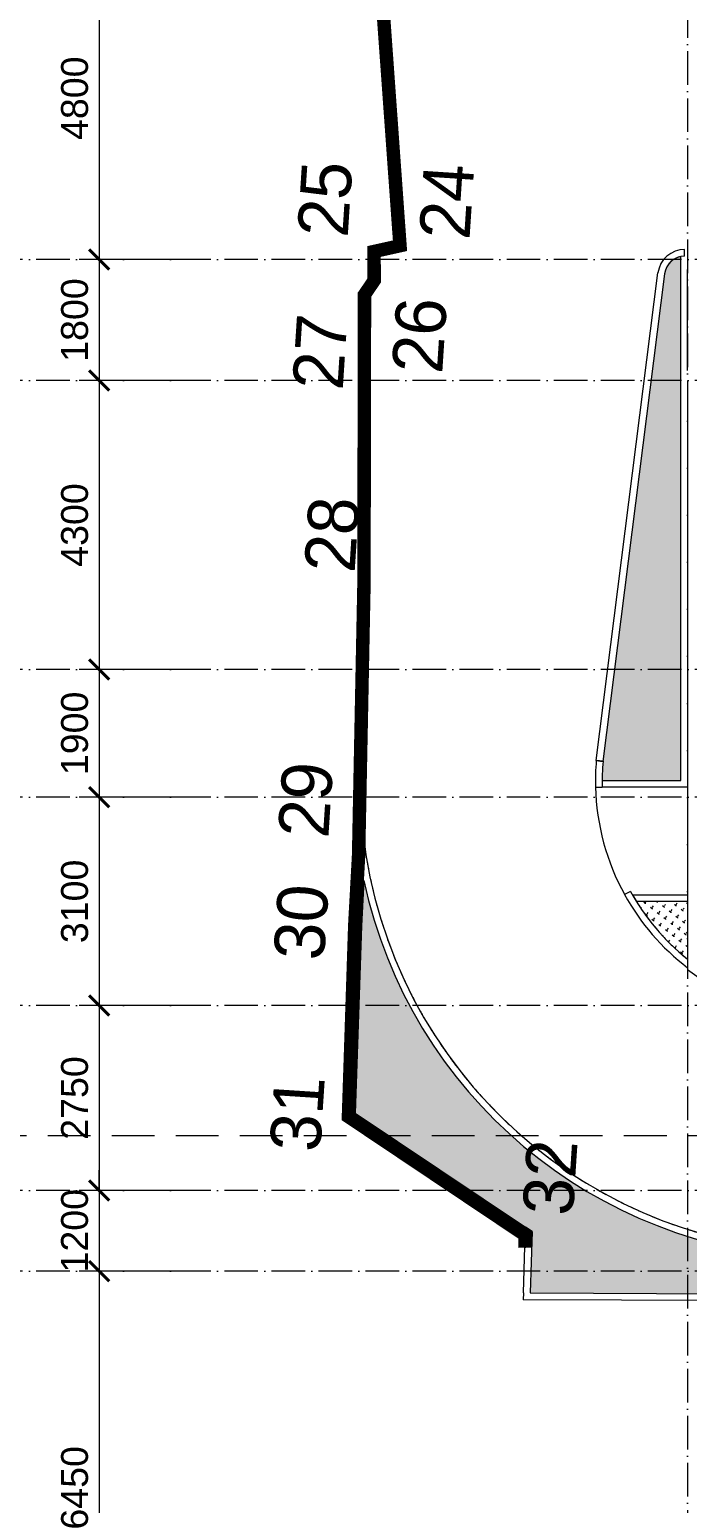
# Model space of a CAD drawing. Header units: millimetres. Extents: x -55734 to 110735, y -16086 to 119028.
# Drawn here: x -18289 to -8499, y 14442 to 36373 of the extents above; entities that cross this region are included whole.
import ezdxf
from ezdxf.xclip import XClip

# ---------------------------------------------------------------- set-up
doc = ezdxf.new("R2010")
doc.units = ezdxf.units.MM
doc.header["$XCLIPFRAME"] = 0
for name, pattern in [('20180221 BF$0$DASHDOT', [1, 0.5, -0.25, 0, -0.25]), ('Grid Line', [14, 10, -2, 0, -2]), ('HIDDEN2', [4.7625, 3.175, -1.5875])]:
    doc.linetypes.add(name, pattern=pattern)
doc.layers.add('20180221 BF$0$10', color=1, linetype='Continuous')
doc.layers.add('20180221 BF$0$sohieu_diem', color=2, linetype='Continuous')
for name, color, linetype, lineweight in [('20180221 BF$0$setback', 1, 'Continuous', 13), ('A-FLOR-PATT', 8, 'Continuous', 9), ('DIM', 1, 'Continuous', 5), ('KI-HIEU-1', 151, 'Continuous', 9), ('NET THAY 2', 55, 'Continuous', 5), ('NET-THAY', 2, 'Continuous', 9), ('TRUC', 225, 'Continuous', 5)]:
    doc.layers.add(name, color=color, linetype=linetype, lineweight=lineweight)
doc.styles.add('20180221 BF$0$VAPTIMN', font='VAPTIMB.TTF')
doc.styles.add('TA1', font='arial.ttf')
doc.dimstyles.new('D_200_KTx2', dxfattribs={"dimtxt": 400, "dimasz": 300, "dimexe": 300, "dimexo": 300, "dimgap": 160, "dimtad": 1, "dimdec": 0, "dimzin": 9, "dimtxsty": 'TA1', "dimblk": 'ARCHTICK', "dimcen": 1, "dimdle": 300, "dimclrd": 256, "dimclre": 256, "dimclrt": 7, "dimadec": 0, "dimazin": 0, "dimtfac": 1, "dimtdec": 0, "dimtix": 1, "dimtmove": 1, "dimatfit": 3, "dimldrblk": 'ARCHTICK', "dimfxl": 1, "dimtolj": 1, "dimtzin": 0, "dimlwd": -1, "dimlwe": -1, "dimarcsym": 0})

# ---------------------------------------------------------------- blocks, each defined once
blk = doc.blocks.new('_ARCHTICK')
at = {"color": 0, "linetype": 'ByBlock', "const_width": 0.15}
blk.add_lwpolyline([(-0.5, -0.5), (0.5, 0.5)], dxfattribs=at)
blk = doc.blocks.new('*D160')
at = {"layer": 'Defpoints', "color": 0, "transparency": 16777216}
for p in [(-15752, 37750), (-17252, 32950), (-15752, 32950)]:
    blk.add_point(p, dxfattribs=at)
at = {"layer": 'DIM', "transparency": 16777216}
for p, q in [((-17252, 38050), (-17252, 32650)), ((-16052, 37750), (-17552, 37750)), ((-16052, 32950), (-17552, 32950))]:
    blk.add_line(p, q, dxfattribs=at)
at = {"layer": 'DIM', "transparency": 16777216, "xscale": 300, "yscale": 300, "zscale": 300}
for p, rotation in [((-17252, 37750), 90), ((-17252, 32950), 270)]:
    blk.add_blockref('_ARCHTICK', p, dxfattribs=dict(at, rotation=rotation))
at = {"layer": 'DIM', "color": 7, "transparency": 16777216, "insert": (-17616, 35350), "char_height": 400, "attachment_point": 5, "rotation": 90, "style": 'TA1'}
blk.add_mtext('\\A1;4800', dxfattribs=at)
blk = doc.blocks.new('*D161')
at = {"layer": 'Defpoints', "color": 0, "transparency": 16777216}
for p in [(-15752, 32950), (-17252, 31150), (-15752, 31150)]:
    blk.add_point(p, dxfattribs=at)
at = {"layer": 'DIM', "transparency": 16777216}
for p, q in [((-17252, 33250), (-17252, 30850)), ((-16052, 32950), (-17552, 32950)), ((-16052, 31150), (-17552, 31150))]:
    blk.add_line(p, q, dxfattribs=at)
at = {"layer": 'DIM', "transparency": 16777216, "xscale": 300, "yscale": 300, "zscale": 300}
for p, rotation in [((-17252, 32950), 90), ((-17252, 31150), 270)]:
    blk.add_blockref('_ARCHTICK', p, dxfattribs=dict(at, rotation=rotation))
at = {"layer": 'DIM', "color": 7, "transparency": 16777216, "insert": (-17616, 32050), "char_height": 400, "attachment_point": 5, "rotation": 90, "style": 'TA1'}
blk.add_mtext('\\A1;1800', dxfattribs=at)
blk = doc.blocks.new('*D162')
at = {"layer": 'Defpoints', "color": 0, "transparency": 16777216}
for p in [(-15752, 31150), (-17252, 26850), (-15752, 26850)]:
    blk.add_point(p, dxfattribs=at)
at = {"layer": 'DIM', "transparency": 16777216}
for p, q in [((-17252, 31450), (-17252, 26550)), ((-16052, 31150), (-17552, 31150)), ((-16052, 26850), (-17552, 26850))]:
    blk.add_line(p, q, dxfattribs=at)
at = {"layer": 'DIM', "transparency": 16777216, "xscale": 300, "yscale": 300, "zscale": 300}
for p, rotation in [((-17252, 31150), 90), ((-17252, 26850), 270)]:
    blk.add_blockref('_ARCHTICK', p, dxfattribs=dict(at, rotation=rotation))
at = {"layer": 'DIM', "color": 7, "transparency": 16777216, "insert": (-17616, 29000), "char_height": 400, "attachment_point": 5, "rotation": 90, "style": 'TA1'}
blk.add_mtext('\\A1;4300', dxfattribs=at)
blk = doc.blocks.new('*D163')
at = {"layer": 'Defpoints', "color": 0, "transparency": 16777216}
for p in [(-15752, 26850), (-17252, 24950), (-15752, 24950)]:
    blk.add_point(p, dxfattribs=at)
at = {"layer": 'DIM', "transparency": 16777216}
for p, q in [((-17252, 27150), (-17252, 24650)), ((-16052, 26850), (-17552, 26850)), ((-16052, 24950), (-17552, 24950))]:
    blk.add_line(p, q, dxfattribs=at)
at = {"layer": 'DIM', "transparency": 16777216, "xscale": 300, "yscale": 300, "zscale": 300}
for p, rotation in [((-17252, 26850), 90), ((-17252, 24950), 270)]:
    blk.add_blockref('_ARCHTICK', p, dxfattribs=dict(at, rotation=rotation))
at = {"layer": 'DIM', "color": 7, "transparency": 16777216, "insert": (-17616, 25900), "char_height": 400, "attachment_point": 5, "rotation": 90, "style": 'TA1'}
blk.add_mtext('\\A1;1900', dxfattribs=at)
blk = doc.blocks.new('*D164')
at = {"layer": 'Defpoints', "color": 0, "transparency": 16777216}
for p in [(-15752, 24950), (-17252, 21850), (-15752, 21850)]:
    blk.add_point(p, dxfattribs=at)
at = {"layer": 'DIM', "transparency": 16777216}
for p, q in [((-17252, 25250), (-17252, 21550)), ((-16052, 24950), (-17552, 24950)), ((-16052, 21850), (-17552, 21850))]:
    blk.add_line(p, q, dxfattribs=at)
at = {"layer": 'DIM', "transparency": 16777216, "xscale": 300, "yscale": 300, "zscale": 300}
for p, rotation in [((-17252, 24950), 90), ((-17252, 21850), 270)]:
    blk.add_blockref('_ARCHTICK', p, dxfattribs=dict(at, rotation=rotation))
at = {"layer": 'DIM', "color": 7, "transparency": 16777216, "insert": (-17616, 23400), "char_height": 400, "attachment_point": 5, "rotation": 90, "style": 'TA1'}
blk.add_mtext('\\A1;3100', dxfattribs=at)
blk = doc.blocks.new('*D165')
at = {"layer": 'Defpoints', "color": 0, "transparency": 16777216}
for p in [(-15752, 21850), (-17252, 19100), (-15752, 19100)]:
    blk.add_point(p, dxfattribs=at)
at = {"layer": 'DIM', "transparency": 16777216}
for p, q in [((-17252, 22150), (-17252, 18800)), ((-16052, 21850), (-17552, 21850)), ((-16052, 19100), (-17552, 19100))]:
    blk.add_line(p, q, dxfattribs=at)
at = {"layer": 'DIM', "transparency": 16777216, "xscale": 300, "yscale": 300, "zscale": 300}
for p, rotation in [((-17252, 21850), 90), ((-17252, 19100), 270)]:
    blk.add_blockref('_ARCHTICK', p, dxfattribs=dict(at, rotation=rotation))
at = {"layer": 'DIM', "color": 7, "transparency": 16777216, "insert": (-17616, 20475), "char_height": 400, "attachment_point": 5, "rotation": 90, "style": 'TA1'}
blk.add_mtext('\\A1;2750', dxfattribs=at)
blk = doc.blocks.new('*D166')
at = {"layer": 'Defpoints', "color": 0, "transparency": 16777216}
for p in [(-15752, 19100), (-17252, 17900), (-15752, 17900)]:
    blk.add_point(p, dxfattribs=at)
at = {"layer": 'DIM', "transparency": 16777216}
for p, q in [((-17252, 19100), (-17252, 19400)), ((-16052, 19100), (-17552, 19100)), ((-17252, 19100), (-17252, 17900)), ((-16052, 17900), (-17552, 17900)), ((-17252, 17900), (-17252, 17600))]:
    blk.add_line(p, q, dxfattribs=at)
at = {"layer": 'DIM', "transparency": 16777216, "xscale": 300, "yscale": 300, "zscale": 300}
for p, rotation in [((-17252, 19100), 270), ((-17252, 17900), 90)]:
    blk.add_blockref('_ARCHTICK', p, dxfattribs=dict(at, rotation=rotation))
at = {"layer": 'DIM', "color": 7, "transparency": 16777216, "insert": (-17616, 18500), "char_height": 400, "attachment_point": 5, "rotation": 90, "style": 'TA1'}
blk.add_mtext('\\A1;1200', dxfattribs=at)
blk = doc.blocks.new('*D167')
at = {"layer": 'Defpoints', "color": 0, "transparency": 16777216}
for p in [(-15752, 17900), (-17252, 11450), (-15752, 11450)]:
    blk.add_point(p, dxfattribs=at)
at = {"layer": 'DIM', "transparency": 16777216}
for p, q in [((-17252, 18200), (-17252, 11150)), ((-16052, 17900), (-17552, 17900)), ((-16052, 11450), (-17552, 11450))]:
    blk.add_line(p, q, dxfattribs=at)
at = {"layer": 'DIM', "transparency": 16777216, "xscale": 300, "yscale": 300, "zscale": 300}
for p, rotation in [((-17252, 17900), 90), ((-17252, 11450), 270)]:
    blk.add_blockref('_ARCHTICK', p, dxfattribs=dict(at, rotation=rotation))
at = {"layer": 'DIM', "color": 7, "transparency": 16777216, "insert": (-17616, 14675), "char_height": 400, "attachment_point": 5, "rotation": 90, "style": 'TA1'}
blk.add_mtext('\\A1;6450', dxfattribs=at)
blk = doc.blocks.new('*D185')
at = {"layer": 'Defpoints', "color": 0, "transparency": 16777216}
for p in [(-15752, 42600), (-18652, 0), (-15752, 0)]:
    blk.add_point(p, dxfattribs=at)
at = {"layer": 'DIM', "transparency": 16777216}
for p, q in [((-18652, 42900), (-18652, -300)), ((-16052, 42600), (-18952, 42600)), ((-16052, 0), (-18952, 0))]:
    blk.add_line(p, q, dxfattribs=at)
at = {"layer": 'DIM', "transparency": 16777216, "xscale": 300, "yscale": 300, "zscale": 300}
for p, rotation in [((-18652, 42600), 90), ((-18652, 0), 270)]:
    blk.add_blockref('_ARCHTICK', p, dxfattribs=dict(at, rotation=rotation))
at = {"layer": 'DIM', "color": 7, "transparency": 16777216, "insert": (-19016, 21300), "char_height": 400, "attachment_point": 5, "rotation": 90, "style": 'TA1'}
blk.add_mtext('\\A1;42600', dxfattribs=at)
blk = doc.blocks.new('A$C1F0A2BF7')
at = {"layer": '20180221 BF$0$10', "color": 1}
for p, q in [((42667, 70685, 0), (42957, 66648, 0)), ((42957, 66648, 0), (42571, 66562, 0)), ((42571, 66562, 0), (42573, 66131, 0)), ((42573, 66131, 0), (42429, 65920, 0)), ((42429, 65920, 0), (42421, 61612, 0)), ((42421, 61612, 0), (42341, 57578, 0)), ((42341, 57578, 0), (42284, 56540, 0)), ((42284, 56540, 0), (42190, 53690, 0)), ((42190, 53690, 0), (44821, 51927, 0)), ((44821, 51927, 0), (44789, 50967, 0))]:
    blk.add_line(p, q, dxfattribs=at)
at = {"layer": '20180221 BF$0$10', "color": 1, "linetype": 'Continuous'}
for p in [(42429, 65920, 0), (42341, 57578, 0)]:
    blk.add_line(p, (42421, 61612, 0), dxfattribs=at)
at = {"layer": '20180221 BF$0$10', "color": 1, "linetype": 'Continuous', "elevation": 0}
for points in [[(42429, 65920), (42573, 66131), (42571, 66562), (42957, 66648), (42667, 70685), (42098, 70722), (41668, 72273)], [(42341, 57578), (42284, 56540), (42190, 53690)], [(42190, 53690), (44821, 51927), (44789, 50967), (50951, 50939)]]:
    blk.add_lwpolyline(points, dxfattribs=at)
at = {"layer": '20180221 BF$0$setback', "color": 1, "linetype": '20180221 BF$0$DASHDOT', "ltscale": 200, "const_width": 200, "elevation": 0}
blk.add_lwpolyline([(40860, 102861), (41197, 95371), (41282, 82268), (40986, 79251), (41668, 72273), (42098, 70722), (42667, 70685), (42957, 66648), (42571, 66562), (42573, 66131), (42429, 65920), (42421, 61612), (42341, 57578), (42284, 56540), (42190, 53690), (44821, 51927), (44789, 50967), (50951, 50939), (50957, 47933), (50990, 43962)], dxfattribs=at)
at = {"layer": '20180221 BF$0$sohieu_diem', "color": 3, "const_width": 93.8, "elevation": 0}
for points in [[(42954, 66601, 1), (42960, 66694, 1)], [(42568, 66516, 1), (42574, 66609, 1)], [(42426, 65873, 1), (42432, 65967, 1)], [(42570, 66085, 1), (42576, 66178, 1)], [(42418, 61565, 1), (42424, 61658, 1)], [(42338, 57532, 1), (42344, 57625, 1)], [(42281, 56493, 1), (42287, 56587, 1)], [(42187, 53643, 1), (42193, 53737, 1)], [(44818, 51880, 1), (44824, 51973, 1)]]:
    blk.add_lwpolyline(points, format="xyb", close=True, dxfattribs=at)
at = {"layer": '20180221 BF$0$sohieu_diem', "color": 3, "style": '20180221 BF$0$VAPTIMN'}
for s, p in [('25', (42178, 66761, 0)), ('24', (43990, 66726, 0)), ('26', (43584, 64733, 0)), ('27', (42104, 64488, 0)), ('28', (42281, 61771, 0)), ('29', (41890, 57824, 0)), ('30', (41824, 56004, 0)), ('31', (41767, 53154, 0)), ('32', (45527, 52205, 0))]:
    blk.add_text(s, height=750, rotation=86.3007, dxfattribs=at).set_placement(p)

msp = doc.modelspace()

# ---------------------------------------------------------------- hatches: boundary and pattern name
at = {"layer": 'A-FLOR-PATT', "lineweight": 5}
h = msp.add_hatch(dxfattribs=at)
h.set_pattern_fill('FP_16', color=256, style=0, pattern_type=2)
h.set_pattern_definition([(7.219, (-1888526.52, 2093055.3), (77.8062945, 100.375984), [23.812, -155.793]), (322.219, (-1888526.52, 2093055.3), (77.8059143, 100.3754935), [23.813, -103.188]), (52.219, (-1888526.52, 2093055.3), (-100.3754935, 77.8059143), [23.813, -103.188])])
h.paths.add_polyline_path([(-8599.5, 25199.9), (-8601, 32993.6), (-8649.4, 32979.8), (-8698.1, 32955.8), (-8742.4, 32922.7), (-8779.2, 32883), (-8807.3, 32839.8), (-8828.1, 32789.9), (-8839.6, 32737.5), (-9756.7, 25483.8), (-9768, 25263), (-9767.9, 25199.9), (-9328.3, 25199.9)], flags=0)
h = msp.add_hatch(dxfattribs=at)
h.set_pattern_fill('FP_14', color=256, style=0, pattern_type=2)
h.set_pattern_definition([(96.963, (-2081543.73, -1849459.36), (-100.0273413, 78.2540006), [23.812, -155.793]), (51.963, (-2081543.73, -1849459.36), (-100.0268526, 78.253618), [23.813, -103.188]), (141.963, (-2081543.73, -1849459.36), (-78.253618, -100.0268526), [23.813, -103.188])])
h.paths.add_polyline_path([(-4967.2, 17547.7), (-4967.2, 17547.7), (-5127.4, 17645.7), (-5299.5, 17738), (-5463.1, 17814.8), (-5637.9, 17885.4), (-5769, 17930.6), (-5893.2, 17969.2), (-6075.7, 18016), (-6281, 18055.6), (-6475.2, 18081.4), (-6633.5, 18095), (-6926.6, 18111.9), (-7218.8, 18141), (-7509.5, 18182.2), (-7798.3, 18235.3), (-8084.6, 18300.3), (-8368, 18377.1), (-8690.5, 18481), (-8937, 18570.8), (-9195.8, 18676.8), (-9462.7, 18799.3), (-9724.3, 18932.6), (-9980.1, 19076.7), (-10229.8, 19231.2), (-10472.9, 19395.9), (-10708.9, 19570.5), (-10937.6, 19754.7), (-11158.4, 19948.2), (-11371, 20150.7), (-11575.1, 20361.8), (-11770.3, 20581.2), (-11956.2, 20808.4), (-12132.6, 21043.1), (-12299.1, 21285), (-12455.5, 21533.5), (-12601.5, 21788.2), (-12736.8, 22048.8), (-12861.2, 22314.8), (-12974.6, 22585.6), (-13076.6, 22860.9), (-13167.2, 23140.2), (-13246.1, 23423.1), (-13313.3, 23708.9), (-13350.2, 23037), (-13442.2, 20250), (-10810.5, 18486.5), (-10840.9, 17574), (-4968.4, 17547.7)], flags=0)
h = msp.add_hatch(dxfattribs=at)
h.set_pattern_fill('FP_15', color=256, style=0, pattern_type=2)
h.set_pattern_definition([(97.219, (-2071012.96, -1856747.03), (-100.375984, 77.8062945), [23.812, -155.793]), (52.219, (-2071012.96, -1856747.03), (-100.3754935, 77.8059143), [23.813, -103.188]), (142.219, (-2071012.96, -1856747.03), (-77.8059143, -100.3754935), [23.813, -103.188])])
h.paths.add_polyline_path([(-8499.5, 22541.8), (-8499.5, 23399.9), (-9259.2, 23399.9), (-9243.6, 23375), (-9130.7, 23207.4), (-9008, 23046.8), (-8876.1, 22893.8), (-8735.2, 22748.9), (-8586.1, 22612.6), (-8509.3, 22549.8)], flags=0)

# ---------------------------------------------------------------- linework, layer by layer
at = {"layer": 'KI-HIEU-1', "linetype": 'HIDDEN2', "ltscale": 200}
msp.add_line((-24684.6, 19919), (107315.4, 19919), dxfattribs=at)
at = {"layer": 'NET-THAY'}
for p, q in [((-13066.4, 37193.2), (-12776.3, 33155.3)), ((-12776.3, 33155.3), (-13027.2, 33099.9)), ((-13027.2, 33099.9), (-13162.6, 33099.9)), ((-13162.6, 33099.9), (-13160.3, 32639)), ((-8599.5, 25199.9), (-8599.5, 32994)), ((-8541.9, 32999.9), (-8541.9, 33099.9)), ((-9856.1, 25496.3), (-8938.8, 32750)), ((-8839.6, 32737.5), (-9756.9, 25483.8)), ((-8499.5, 31299.9), (-8499.5, 32799.9)), ((-13160.3, 32639), (-13304.2, 32427.9)), ((-13304.2, 32427.9), (-13312.2, 28119.4)), ((-8499.5, 30999.9), (-8499.5, 25299.9)), ((-13312.2, 28119.4), (-13368.9, 25275.1)), ((-9756.5, 25487.6), (-9856.1, 25496.3)), ((-9856.1, 25496.3), (-9756.9, 25483.8)), ((-9868.3, 25099.9), (-9768.3, 25099.9)), ((-8499.5, 25099.9), (-9768.3, 25099.9)), ((-9768.1, 25199.9), (-8599.5, 25199.9)), ((-8499.5, 25099.9), (-8499.5, 22387)), ((-13450.2, 23041.4), (-13355.9, 24754.4)), ((-13313.3, 23708.9), (-13350.2, 23037)), ((-9347.3, 23549), (-9434.8, 23500.8)), ((-9319.7, 23499.9), (-8499.5, 23499.9)), ((-8499.5, 23399.9), (-9260.1, 23399.9)), ((-13544, 20197.8), (-13450.2, 23041.4)), ((-13350.2, 23037), (-13442.2, 20250)), ((-13544, 20197.8), (-13446.1, 20132.2)), ((-13442.2, 20250), (-10908.4, 18552.1)), ((-10912.3, 18434.4), (-13446.1, 20132.2)), ((-10941, 17574.4), (-10912.3, 18434.4)), ((-10810.5, 18486.5), (-10908.4, 18552.1)), ((-10810.5, 18486.5), (-10840.9, 17574)), ((-10941, 17574.4), (-10944.3, 17474.4)), ((-10840.9, 17574), (-4967.2, 17547.7)), ((-4821.4, 17447), (-10944.3, 17474.4))]:
    msp.add_line(p, q, dxfattribs=at)
at = {"layer": 'NET-THAY', "flags": 128}
msp.add_lwpolyline([(-9319.7, 23499.9), (-9290.3, 23449.7), (-9260.1, 23399.9)], dxfattribs=at)
at = {"layer": 'NET-THAY'}
for centre, radius, start, end in [((-8541.9, 32699.9), 400, 90, 172.79258), ((-8541.9, 32699.9), 300, 90, 172.79258), ((-8541.9, 32699.9), 300, 137.48418, 141.89576), ((-8541.9, 32699.9), 300, 127.02243, 131.59683), ((-8541.9, 32699.9), 300, 116.62012, 121.2979), ((-8541.9, 32699.9), 300, 106.24982, 110.99897), ((-8541.9, 32699.9), 300, 99.80225, 100.58569), ((-8541.9, 32699.9), 300, 148.0767, 152.1947), ((-6369.5, 25190.1), 3500, 174.9802, 181.47579), ((-6369.5, 25190.1), 3400, 174.9802, 181.5192), ((-6369.4, 25190.1), 7000, 179.30353, 183.86075), ((-6369.5, 25190.1), 3400, 177.92458, 178.77095), ((-6369.5, 25190.1), 3500, 181.47579, 208.87481), ((-6369.5, 25190.1), 7000, 183.56848, 267.87689), ((-6369.4, 25190.1), 7000, 184.9315, 186.26174), ((-6369.4, 25190.1), 7000, 187.33041, 188.66268), ((-6369.4, 25190.1), 7000, 189.72939, 191.06357), ((-6369.5, 25190.1), 7100, 192.04125, 267.86908), ((-6369.4, 25190.1), 7000, 192.12844, 193.46442), ((-6369.5, 25190.1), 3500, 208.8593, 232.5102), ((-6369.5, 25190.1), 3400, 208.8593, 231.19038), ((-6369.4, 25190.1), 7000, 194.52757, 195.86522), ((-6369.5, 25190.1), 3400, 212.01621, 213.80077), ((-6369.4, 25190.1), 7000, 196.92679, 198.26598), ((-6369.5, 25190.1), 3400, 215.44198, 217.23269), ((-6369.5, 25190.1), 3400, 218.86774, 220.66584), ((-6369.4, 25190.1), 7000, 199.32609, 200.66669), ((-6369.5, 25190.1), 3400, 222.2935, 224.10062), ((-6369.4, 25190.1), 7000, 201.72549, 203.06737), ((-6369.5, 25190.1), 3400, 225.71925, 227.53764), ((-6369.5, 25190.1), 3400, 229.145, 230.97784), ((-6366.1, 25177), 3512.2, 232.59691, 265.64402), ((-6369.4, 25190.1), 7000, 204.125, 205.468), ((-6369.4, 25190.1), 7000, 206.52461, 207.8686), ((-6369.4, 25190.1), 7000, 208.92435, 210.26917), ((-6369.4, 25190.1), 7000, 211.32421, 212.6697), ((-6369.4, 25190.1), 7000, 213.72422, 215.0702), ((-6369.4, 25190.1), 7000, 216.12437, 217.47068), ((-6369.4, 25190.1), 7000, 218.52469, 219.87112), ((-6369.4, 25190.1), 7000, 220.9252, 222.27154), ((-6369.4, 25190.1), 7000, 223.3259, 224.67194), ((-6369.4, 25190.1), 7000, 225.72682, 227.07231), ((-6369.4, 25190.1), 7000, 228.128, 229.47267), ((-6369.4, 25190.1), 7000, 230.52946, 231.87301), ((-6369.4, 25190.1), 7000, 232.93125, 234.27333), ((-6369.4, 25190.1), 7000, 235.33343, 236.67364), ((-6369.4, 25190.1), 7000, 237.73606, 239.07394), ((-6369.4, 25190.1), 7000, 240.13925, 241.47422), ((-6369.4, 25190.1), 7000, 242.54313, 243.8745), ((-6369.4, 25190.1), 7000, 244.94788, 246.27478), ((-6369.4, 25190.1), 7000, 247.3538, 248.67505), ((-6369.4, 25190.1), 7000, 249.76129, 251.07532), ((-6369.4, 25190.1), 7000, 252.17106, 253.47559)]:
    msp.add_arc(centre, radius, start, end, dxfattribs=at)
at = {"layer": 'TRUC', "linetype": 'Grid Line', "ltscale": 50}
for p, q in [((-8499.5, 47249.9), (-8499.5, -9494.1)), ((48819.1, 32949.9), (-19344.9, 32949.9)), ((48819.1, 31149.9), (-21659.5, 31149.9)), ((48819.1, 26849.9), (-19344.9, 26849.9)), ((48819.1, 24949.9), (-21659.5, 24949.9)), ((48819.1, 21849.9), (-19344.9, 21849.9)), ((48819.1, 19099.9), (-19344.9, 19099.9)), ((48819.1, 17899.9), (-21659.5, 17899.9))]:
    msp.add_line(p, q, dxfattribs=at)

# ---------------------------------------------------------------- block references
at = {"layer": 'NET THAY 2'}
ref = msp.add_blockref('A$C1F0A2BF7', (-55733.8, -33492.4, 0), dxfattribs=at)
XClip(ref).set_block_clipping_path([(-27462.6186291156, 51738.6749988016), (115081.3691330462, 152520.3806320981)])

# ---------------------------------------------------------------- dimensions: what is measured, and where the dimension line sits
at = {"layer": 'DIM'}
for base, p1, p2, picture, middle in [((-18652, -0.1), (-15752, 42599.9), (-15752, -0.1), '*D185', (-19016.2, 21299.9)), ((-17252, 32949.9), (-15752, 37749.9), (-15752, 32949.9), '*D160', (-17616.2, 35349.9)), ((-17252, 31149.9), (-15752, 32949.9), (-15752, 31149.9), '*D161', (-17616.2, 32049.9)), ((-17252, 26849.9), (-15752, 31149.9), (-15752, 26849.9), '*D162', (-17616.3, 28999.9)), ((-17252, 24949.9), (-15752, 26849.9), (-15752, 24949.9), '*D163', (-17616.2, 25899.9)), ((-17252, 21849.9), (-15752, 24949.9), (-15752, 21849.9), '*D164', (-17616.3, 23399.9)), ((-17252, 19099.9), (-15752, 21849.9), (-15752, 19099.9), '*D165', (-17616.2, 20474.9)), ((-17252, 17899.9), (-15752, 19099.9), (-15752, 17899.9), '*D166', (-17616.2, 18499.9)), ((-17252, 11449.9), (-15752, 17899.9), (-15752, 11449.9), '*D167', (-17616.2, 14674.9))]:
    dim = msp.add_linear_dim(base=base, p1=p1, p2=p2, angle=90, dimstyle='D_200_KTx2', dxfattribs=at)
    dim.commit()
    dim.dimension.update_dxf_attribs({"geometry": picture, "text_midpoint": middle})

doc.saveas('drawing.dxf')
